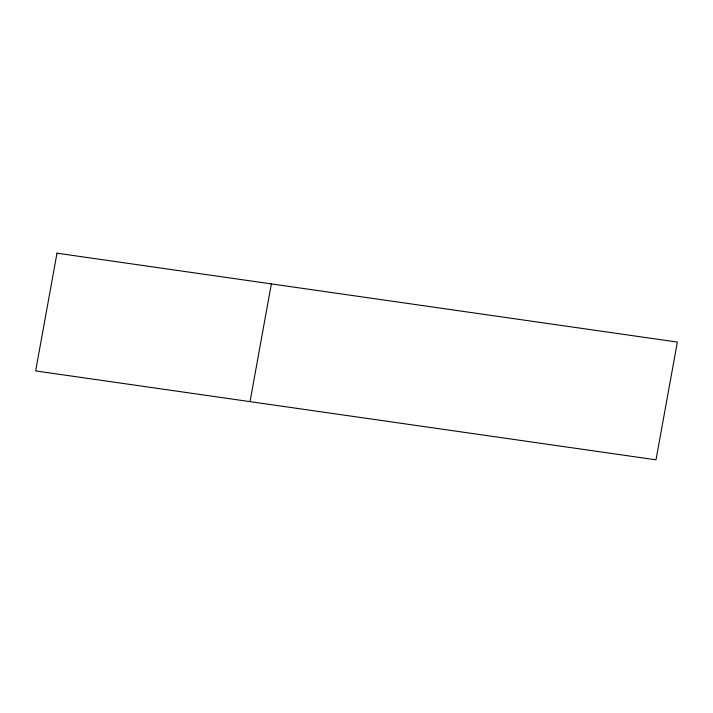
<?xml version="1.0" encoding="UTF-8"?>
<svg xmlns="http://www.w3.org/2000/svg" width="713" height="713" viewBox="0 0 713 713"><rect width="100%" height="100%" fill="white"/><g stroke="black" fill="none" stroke-linecap="round" stroke-linejoin="round"><path stroke-width="1.07" d="M250.013 401.642L271.359 283.899M56.995 253.177L35.65 370.92L656.005 459.823L677.35 342.08L56.995 253.177"/></g></svg>
